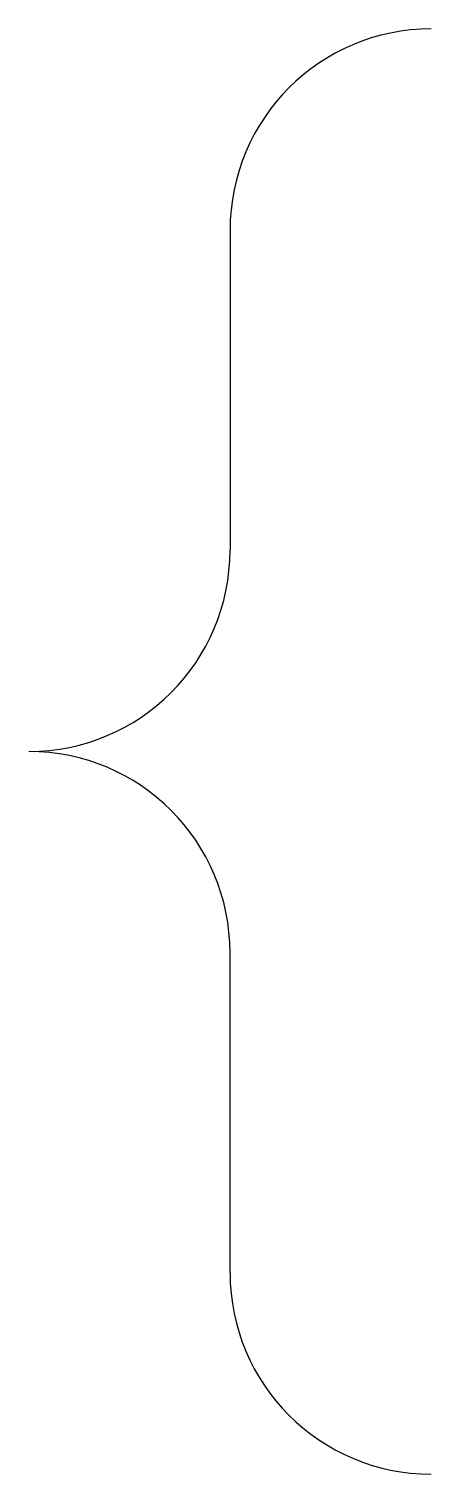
# Model space of a CAD drawing. Extents: x 79677.5 to 79681.6, y 45896.3 to 45910.7.
import ezdxf

# ---------------------------------------------------------------- set-up
doc = ezdxf.new("R2010")
doc.units = 0
doc.header["$LTSCALE"] = 96
doc.header["$MEASUREMENT"] = 0
doc.layers.get('0').update_dxf_attribs({"linetype": 'CONTINUOUS'})

msp = doc.modelspace()

# ---------------------------------------------------------------- linework, layer by layer
for p, q in [((79679.547, 45908.731), (79679.547, 45905.537)), ((79679.547, 45898.322), (79679.547, 45901.517))]:
    msp.add_line(p, q)
for centre, start, end in [((79681.557, 45908.731), 90, 180), ((79677.537, 45905.537), 270, 0), ((79677.537, 45901.517), 0, 90), ((79681.557, 45898.322), 180, 270)]:
    msp.add_arc(centre, 2.01, start, end)

doc.saveas('drawing.dxf')
